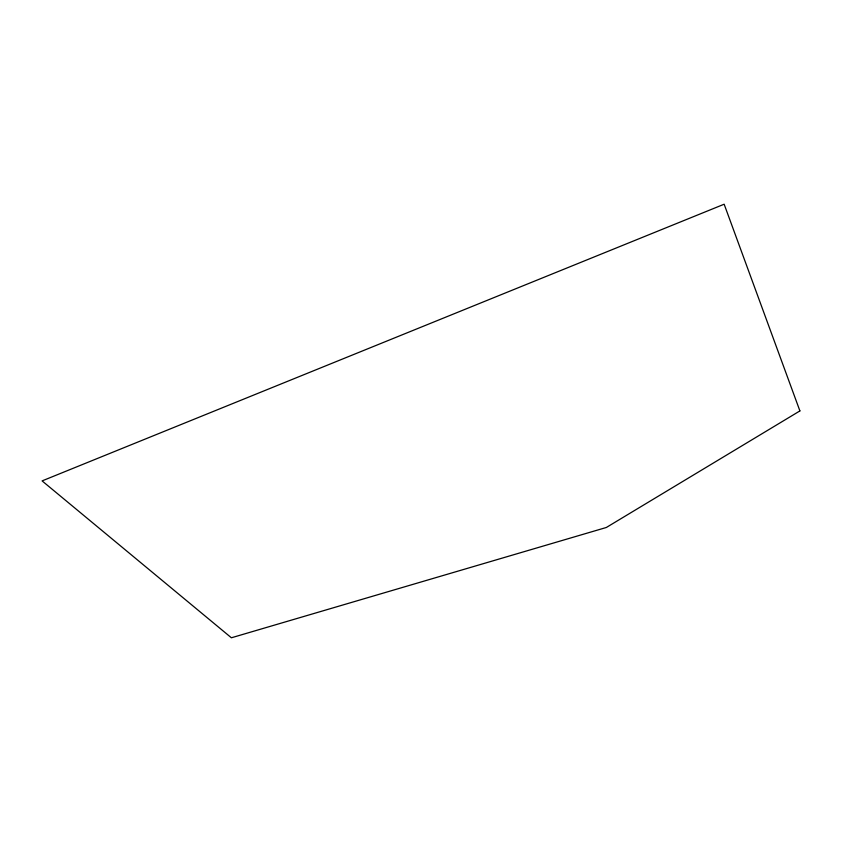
<?xml version="1.0" encoding="UTF-8"?>
<svg xmlns="http://www.w3.org/2000/svg" width="842" height="842" viewBox="0 0 842 842"><rect width="100%" height="100%" fill="white"/><g stroke="black" fill="none" stroke-linecap="round" stroke-linejoin="round"><path stroke-width="1.26" d="M799.9 410.917L606.345 527.481L231.392 637.783L42.1 480.898L724.152 204.217L799.9 410.917"/></g></svg>
